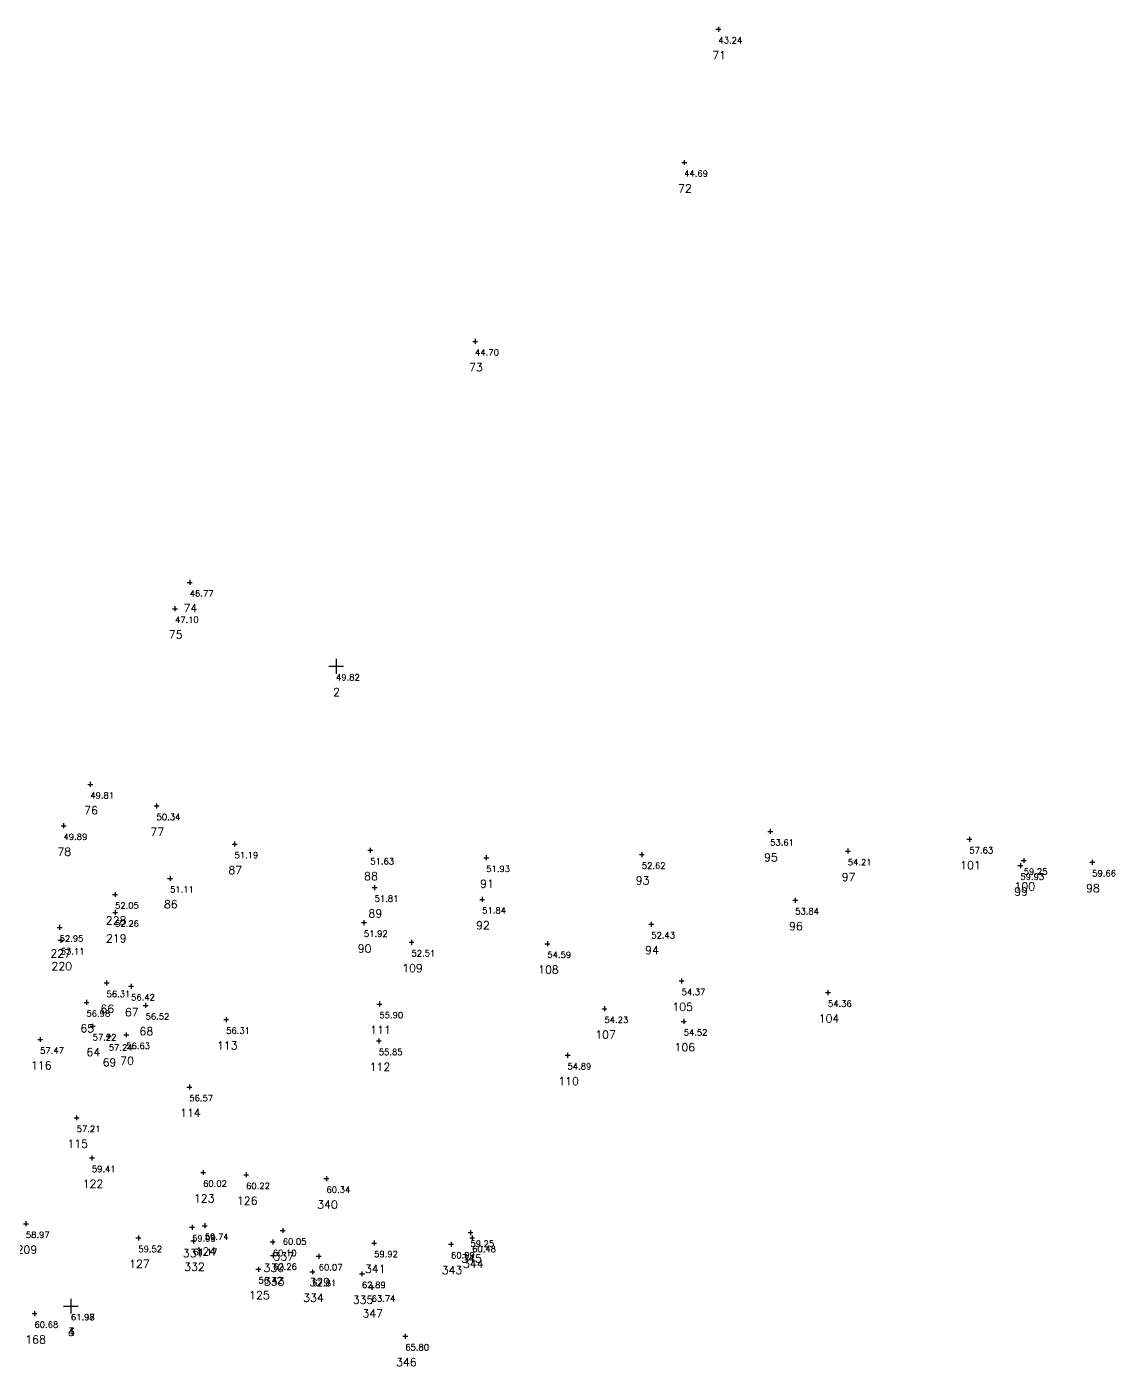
# Model space of a CAD drawing. Header units: millimetres. Extents: x 1412622 to 1412799, y 4931528 to 4931667.
# Drawn here: x 1412711.1 to 1412799.5, y 4931558.5 to 4931667.3 of the extents above; entities that cross this region are included whole.
import ezdxf
from ezdxf.enums import TextEntityAlignment as Align

# ---------------------------------------------------------------- set-up
doc = ezdxf.new("R2010")
doc.units = ezdxf.units.MM
doc.layers.add('M1502', color=7, linetype='Continuous')
doc.layers.add('UNUSED', color=2, linetype='Continuous')
doc.styles.add('CIVILCADMAIN', font='TXT.SHX')
doc.styles.add('MAVAT_HEBTXT', font='hebtxt.shx')

# ---------------------------------------------------------------- blocks, each defined once
blk = doc.blocks.new('M1502')
for points in [[(-0.4, 0), (0.4, 0)], [(0, 0.4), (0, -0.4)]]:
    blk.add_lwpolyline(points)
at = {"style": 'MAVAT_HEBTXT', "flags": 1}
for tag, p in [('MARK', (0, 2.3)), ('NAME', (0, -4.87))]:
    blk.add_attdef(tag, text='', height=2, dxfattribs=at).set_placement(p, align=Align.MIDDLE)
at = {"style": 'MAVAT_HEBTXT'}
blk.add_attdef('HEIGHT', text='', height=2, dxfattribs=at).set_placement((0, -2.3), align=Align.MIDDLE)

msp = doc.modelspace()

# ---------------------------------------------------------------- linework, layer by layer
at = {"layer": 'UNUSED'}
for p, q in [((1412736.21, 4931615.99), (1412736.21, 4931614.79)), ((1412735.61, 4931615.39), (1412736.81, 4931615.39)), ((1412714.68, 4931564.03), (1412714.68, 4931562.83)), ((1412714.08, 4931563.43), (1412715.28, 4931563.43))]:
    msp.add_line(p, q, dxfattribs=at)

# ---------------------------------------------------------------- block references
at = {"layer": 'M1502'}
ref = msp.add_blockref('M1502', (1412767.25, 4931667.13, 43.24), dxfattribs=dict(at, xscale=0.5, yscale=0.5))
ref.add_attrib('HEIGHT', '43.24', (1412767.25, 4931665.98, 43.24), dxfattribs={"layer": '0', "height": 0.5, "style": 'CIVILCADMAIN'})
ref.add_attrib('NAME', '71', (1412766.75, 4931664.7, 43.24), dxfattribs={"layer": '0', "height": 0.65, "style": 'CIVILCADMAIN'})
ref = msp.add_blockref('M1502', (1412764.47, 4931656.31, 44.69), dxfattribs=dict(at, xscale=0.5, yscale=0.5))
ref.add_attrib('HEIGHT', '44.69', (1412764.47, 4931655.16, 44.69), dxfattribs={"layer": '0', "height": 0.5, "style": 'CIVILCADMAIN'})
ref.add_attrib('NAME', '72', (1412763.97, 4931653.88, 44.69), dxfattribs={"layer": '0', "height": 0.65, "style": 'CIVILCADMAIN'})
ref = msp.add_blockref('M1502', (1412747.5, 4931641.78, 44.7), dxfattribs=dict(at, xscale=0.5, yscale=0.5))
ref.add_attrib('HEIGHT', '44.70', (1412747.5, 4931640.63, 44.7), dxfattribs={"layer": '0', "height": 0.5, "style": 'CIVILCADMAIN'})
ref.add_attrib('NAME', '73', (1412747, 4931639.35, 44.7), dxfattribs={"layer": '0', "height": 0.65, "style": 'CIVILCADMAIN'})
ref = msp.add_blockref('M1502', (1412724.33, 4931622.21, 46.77), dxfattribs=dict(at, xscale=0.5, yscale=0.5))
ref.add_attrib('HEIGHT', '46.77', (1412724.33, 4931621.06, 46.77), dxfattribs={"layer": '0', "height": 0.5, "style": 'CIVILCADMAIN'})
ref.add_attrib('NAME', '74', (1412723.83, 4931619.78, 46.77), dxfattribs={"layer": '0', "height": 0.65, "style": 'CIVILCADMAIN'})
ref = msp.add_blockref('M1502', (1412723.13, 4931620.07, 47.1), dxfattribs=dict(at, xscale=0.5, yscale=0.5))
ref.add_attrib('HEIGHT', '47.10', (1412723.13, 4931618.92, 47.1), dxfattribs={"layer": '0', "height": 0.5, "style": 'CIVILCADMAIN'})
ref.add_attrib('NAME', '75', (1412722.63, 4931617.64, 47.1), dxfattribs={"layer": '0', "height": 0.65, "style": 'CIVILCADMAIN'})
ref = msp.add_blockref('M1502', (1412736.21, 4931615.39, 49.82), dxfattribs=dict(at, xscale=0.5, yscale=0.5))
ref.add_attrib('HEIGHT', '49.82', (1412736.21, 4931614.24, 49.82), dxfattribs={"layer": '0', "height": 0.5, "style": 'CIVILCADMAIN'})
ref.add_attrib('NAME', '2', (1412735.96, 4931612.96, 49.82), dxfattribs={"layer": '0', "height": 0.65, "style": 'CIVILCADMAIN'})
ref = msp.add_blockref('M1502', (1412716.26, 4931605.8, 49.81), dxfattribs=dict(at, xscale=0.5, yscale=0.5))
ref.add_attrib('HEIGHT', '49.81', (1412716.26, 4931604.65, 49.81), dxfattribs={"layer": '0', "height": 0.5, "style": 'CIVILCADMAIN'})
ref.add_attrib('NAME', '76', (1412715.76, 4931603.37, 49.81), dxfattribs={"layer": '0', "height": 0.65, "style": 'CIVILCADMAIN'})
ref = msp.add_blockref('M1502', (1412721.64, 4931604.05, 50.34), dxfattribs=dict(at, xscale=0.5, yscale=0.5))
ref.add_attrib('HEIGHT', '50.34', (1412721.64, 4931602.9, 50.34), dxfattribs={"layer": '0', "height": 0.5, "style": 'CIVILCADMAIN'})
ref.add_attrib('NAME', '77', (1412721.14, 4931601.62, 50.34), dxfattribs={"layer": '0', "height": 0.65, "style": 'CIVILCADMAIN'})
ref = msp.add_blockref('M1502', (1412714.09, 4931602.44, 49.89), dxfattribs=dict(at, xscale=0.5, yscale=0.5))
ref.add_attrib('HEIGHT', '49.89', (1412714.09, 4931601.29, 49.89), dxfattribs={"layer": '0', "height": 0.5, "style": 'CIVILCADMAIN'})
ref.add_attrib('NAME', '78', (1412713.59, 4931600.01, 49.89), dxfattribs={"layer": '0', "height": 0.65, "style": 'CIVILCADMAIN'})
ref = msp.add_blockref('M1502', (1412771.45, 4931601.98, 53.61), dxfattribs=dict(at, xscale=0.5, yscale=0.5))
ref.add_attrib('HEIGHT', '53.61', (1412771.45, 4931600.83, 53.61), dxfattribs={"layer": '0', "height": 0.5, "style": 'CIVILCADMAIN'})
ref.add_attrib('NAME', '95', (1412770.95, 4931599.55, 53.61), dxfattribs={"layer": '0', "height": 0.65, "style": 'CIVILCADMAIN'})
ref = msp.add_blockref('M1502', (1412727.97, 4931600.95, 51.19), dxfattribs=dict(at, xscale=0.5, yscale=0.5))
ref.add_attrib('HEIGHT', '51.19', (1412727.97, 4931599.8, 51.19), dxfattribs={"layer": '0', "height": 0.5, "style": 'CIVILCADMAIN'})
ref.add_attrib('NAME', '87', (1412727.47, 4931598.52, 51.19), dxfattribs={"layer": '0', "height": 0.65, "style": 'CIVILCADMAIN'})
ref = msp.add_blockref('M1502', (1412787.62, 4931601.34, 57.63), dxfattribs=dict(at, xscale=0.5, yscale=0.5))
ref.add_attrib('HEIGHT', '57.63', (1412787.62, 4931600.19, 57.63), dxfattribs={"layer": '0', "height": 0.5, "style": 'CIVILCADMAIN'})
ref.add_attrib('NAME', '101', (1412786.87, 4931598.91, 57.63), dxfattribs={"layer": '0', "height": 0.65, "style": 'CIVILCADMAIN'})
ref = msp.add_blockref('M1502', (1412738.99, 4931600.45, 51.63), dxfattribs=dict(at, xscale=0.5, yscale=0.5))
ref.add_attrib('HEIGHT', '51.63', (1412738.99, 4931599.3, 51.63), dxfattribs={"layer": '0', "height": 0.5, "style": 'CIVILCADMAIN'})
ref.add_attrib('NAME', '88', (1412738.49, 4931598.02, 51.63), dxfattribs={"layer": '0', "height": 0.65, "style": 'CIVILCADMAIN'})
ref = msp.add_blockref('M1502', (1412748.4, 4931599.84, 51.93), dxfattribs=dict(at, xscale=0.5, yscale=0.5))
ref.add_attrib('HEIGHT', '51.93', (1412748.4, 4931598.69, 51.93), dxfattribs={"layer": '0', "height": 0.5, "style": 'CIVILCADMAIN'})
ref.add_attrib('NAME', '91', (1412747.9, 4931597.41, 51.93), dxfattribs={"layer": '0', "height": 0.65, "style": 'CIVILCADMAIN'})
ref = msp.add_blockref('M1502', (1412761.03, 4931600.1, 52.62), dxfattribs=dict(at, xscale=0.5, yscale=0.5))
ref.add_attrib('HEIGHT', '52.62', (1412761.03, 4931598.95, 52.62), dxfattribs={"layer": '0', "height": 0.5, "style": 'CIVILCADMAIN'})
ref.add_attrib('NAME', '93', (1412760.53, 4931597.67, 52.62), dxfattribs={"layer": '0', "height": 0.65, "style": 'CIVILCADMAIN'})
ref = msp.add_blockref('M1502', (1412777.75, 4931600.38, 54.21), dxfattribs=dict(at, xscale=0.5, yscale=0.5))
ref.add_attrib('HEIGHT', '54.21', (1412777.75, 4931599.23, 54.21), dxfattribs={"layer": '0', "height": 0.5, "style": 'CIVILCADMAIN'})
ref.add_attrib('NAME', '97', (1412777.25, 4931597.95, 54.21), dxfattribs={"layer": '0', "height": 0.65, "style": 'CIVILCADMAIN'})
ref = msp.add_blockref('M1502', (1412792.03, 4931599.62, 59.25), dxfattribs=dict(at, xscale=0.5, yscale=0.5))
ref.add_attrib('HEIGHT', '59.25', (1412792.03, 4931598.47, 59.25), dxfattribs={"layer": '0', "height": 0.5, "style": 'CIVILCADMAIN'})
ref.add_attrib('NAME', '100', (1412791.28, 4931597.19, 59.25), dxfattribs={"layer": '0', "height": 0.65, "style": 'CIVILCADMAIN'})
ref = msp.add_blockref('M1502', (1412797.59, 4931599.47, 59.66), dxfattribs=dict(at, xscale=0.5, yscale=0.5))
ref.add_attrib('HEIGHT', '59.66', (1412797.59, 4931598.32, 59.66), dxfattribs={"layer": '0', "height": 0.5, "style": 'CIVILCADMAIN'})
ref.add_attrib('NAME', '98', (1412797.09, 4931597.04, 59.66), dxfattribs={"layer": '0', "height": 0.65, "style": 'CIVILCADMAIN'})
ref = msp.add_blockref('M1502', (1412791.76, 4931599.2, 59.93), dxfattribs=dict(at, xscale=0.5, yscale=0.5))
ref.add_attrib('HEIGHT', '59.93', (1412791.76, 4931598.05, 59.93), dxfattribs={"layer": '0', "height": 0.5, "style": 'CIVILCADMAIN'})
ref.add_attrib('NAME', '99', (1412791.26, 4931596.77, 59.93), dxfattribs={"layer": '0', "height": 0.65, "style": 'CIVILCADMAIN'})
ref = msp.add_blockref('M1502', (1412722.74, 4931598.17, 51.11), dxfattribs=dict(at, xscale=0.5, yscale=0.5))
ref.add_attrib('HEIGHT', '51.11', (1412722.74, 4931597.02, 51.11), dxfattribs={"layer": '0', "height": 0.5, "style": 'CIVILCADMAIN'})
ref.add_attrib('NAME', '86', (1412722.24, 4931595.74, 51.11), dxfattribs={"layer": '0', "height": 0.65, "style": 'CIVILCADMAIN'})
ref = msp.add_blockref('M1502', (1412739.34, 4931597.42, 51.81), dxfattribs=dict(at, xscale=0.5, yscale=0.5))
ref.add_attrib('HEIGHT', '51.81', (1412739.34, 4931596.27, 51.81), dxfattribs={"layer": '0', "height": 0.5, "style": 'CIVILCADMAIN'})
ref.add_attrib('NAME', '89', (1412738.84, 4931594.99, 51.81), dxfattribs={"layer": '0', "height": 0.65, "style": 'CIVILCADMAIN'})
ref = msp.add_blockref('M1502', (1412718.27, 4931596.86, 52.05), dxfattribs=dict(at, xscale=0.5, yscale=0.5))
ref.add_attrib('HEIGHT', '52.05', (1412718.27, 4931595.71, 52.05), dxfattribs={"layer": '0', "height": 0.5, "style": 'CIVILCADMAIN'})
ref.add_attrib('NAME', '228', (1412717.52, 4931594.43, 52.05), dxfattribs={"layer": '0', "height": 0.65, "style": 'CIVILCADMAIN'})
ref = msp.add_blockref('M1502', (1412748.07, 4931596.46, 51.84), dxfattribs=dict(at, xscale=0.5, yscale=0.5))
ref.add_attrib('HEIGHT', '51.84', (1412748.07, 4931595.31, 51.84), dxfattribs={"layer": '0', "height": 0.5, "style": 'CIVILCADMAIN'})
ref.add_attrib('NAME', '92', (1412747.57, 4931594.03, 51.84), dxfattribs={"layer": '0', "height": 0.65, "style": 'CIVILCADMAIN'})
ref = msp.add_blockref('M1502', (1412773.48, 4931596.39, 53.84), dxfattribs=dict(at, xscale=0.5, yscale=0.5))
ref.add_attrib('HEIGHT', '53.84', (1412773.48, 4931595.24, 53.84), dxfattribs={"layer": '0', "height": 0.5, "style": 'CIVILCADMAIN'})
ref.add_attrib('NAME', '96', (1412772.98, 4931593.96, 53.84), dxfattribs={"layer": '0', "height": 0.65, "style": 'CIVILCADMAIN'})
ref = msp.add_blockref('M1502', (1412718.28, 4931595.4, 52.26), dxfattribs=dict(at, xscale=0.5, yscale=0.5))
ref.add_attrib('HEIGHT', '52.26', (1412718.28, 4931594.25, 52.26), dxfattribs={"layer": '0', "height": 0.5, "style": 'CIVILCADMAIN'})
ref.add_attrib('NAME', '219', (1412717.53, 4931592.97, 52.26), dxfattribs={"layer": '0', "height": 0.65, "style": 'CIVILCADMAIN'})
ref = msp.add_blockref('M1502', (1412713.77, 4931594.18, 52.95), dxfattribs=dict(at, xscale=0.5, yscale=0.5))
ref.add_attrib('HEIGHT', '52.95', (1412713.77, 4931593.03, 52.95), dxfattribs={"layer": '0', "height": 0.5, "style": 'CIVILCADMAIN'})
ref.add_attrib('NAME', '227', (1412713.02, 4931591.75, 52.95), dxfattribs={"layer": '0', "height": 0.65, "style": 'CIVILCADMAIN'})
ref = msp.add_blockref('M1502', (1412738.47, 4931594.57, 51.92), dxfattribs=dict(at, xscale=0.5, yscale=0.5))
ref.add_attrib('HEIGHT', '51.92', (1412738.47, 4931593.42, 51.92), dxfattribs={"layer": '0', "height": 0.5, "style": 'CIVILCADMAIN'})
ref.add_attrib('NAME', '90', (1412737.97, 4931592.14, 51.92), dxfattribs={"layer": '0', "height": 0.65, "style": 'CIVILCADMAIN'})
ref = msp.add_blockref('M1502', (1412761.8, 4931594.44, 52.43), dxfattribs=dict(at, xscale=0.5, yscale=0.5))
ref.add_attrib('HEIGHT', '52.43', (1412761.8, 4931593.29, 52.43), dxfattribs={"layer": '0', "height": 0.5, "style": 'CIVILCADMAIN'})
ref.add_attrib('NAME', '94', (1412761.3, 4931592.01, 52.43), dxfattribs={"layer": '0', "height": 0.65, "style": 'CIVILCADMAIN'})
ref = msp.add_blockref('M1502', (1412713.86, 4931593.14, 53.11), dxfattribs=dict(at, xscale=0.5, yscale=0.5))
ref.add_attrib('HEIGHT', '53.11', (1412713.86, 4931591.99, 53.11), dxfattribs={"layer": '0', "height": 0.5, "style": 'CIVILCADMAIN'})
ref.add_attrib('NAME', '220', (1412713.11, 4931590.71, 53.11), dxfattribs={"layer": '0', "height": 0.65, "style": 'CIVILCADMAIN'})
ref = msp.add_blockref('M1502', (1412742.33, 4931592.98, 52.51), dxfattribs=dict(at, xscale=0.5, yscale=0.5))
ref.add_attrib('HEIGHT', '52.51', (1412742.33, 4931591.83, 52.51), dxfattribs={"layer": '0', "height": 0.5, "style": 'CIVILCADMAIN'})
ref.add_attrib('NAME', '109', (1412741.58, 4931590.55, 52.51), dxfattribs={"layer": '0', "height": 0.65, "style": 'CIVILCADMAIN'})
ref = msp.add_blockref('M1502', (1412753.36, 4931592.86, 54.59), dxfattribs=dict(at, xscale=0.5, yscale=0.5))
ref.add_attrib('HEIGHT', '54.59', (1412753.36, 4931591.71, 54.59), dxfattribs={"layer": '0', "height": 0.5, "style": 'CIVILCADMAIN'})
ref.add_attrib('NAME', '108', (1412752.61, 4931590.43, 54.59), dxfattribs={"layer": '0', "height": 0.65, "style": 'CIVILCADMAIN'})
ref = msp.add_blockref('M1502', (1412717.58, 4931589.67, 56.31), dxfattribs=dict(at, xscale=0.5, yscale=0.5))
ref.add_attrib('HEIGHT', '56.31', (1412717.58, 4931588.52, 56.31), dxfattribs={"layer": '0', "height": 0.5, "style": 'CIVILCADMAIN'})
ref.add_attrib('NAME', '66', (1412717.08, 4931587.24, 56.31), dxfattribs={"layer": '0', "height": 0.65, "style": 'CIVILCADMAIN'})
ref = msp.add_blockref('M1502', (1412764.26, 4931589.84, 54.37), dxfattribs=dict(at, xscale=0.5, yscale=0.5))
ref.add_attrib('HEIGHT', '54.37', (1412764.26, 4931588.69, 54.37), dxfattribs={"layer": '0', "height": 0.5, "style": 'CIVILCADMAIN'})
ref.add_attrib('NAME', '105', (1412763.51, 4931587.41, 54.37), dxfattribs={"layer": '0', "height": 0.65, "style": 'CIVILCADMAIN'})
ref = msp.add_blockref('M1502', (1412719.57, 4931589.4, 56.42), dxfattribs=dict(at, xscale=0.5, yscale=0.5))
ref.add_attrib('HEIGHT', '56.42', (1412719.57, 4931588.25, 56.42), dxfattribs={"layer": '0', "height": 0.5, "style": 'CIVILCADMAIN'})
ref.add_attrib('NAME', '67', (1412719.07, 4931586.97, 56.42), dxfattribs={"layer": '0', "height": 0.65, "style": 'CIVILCADMAIN'})
ref = msp.add_blockref('M1502', (1412776.14, 4931588.89, 54.36), dxfattribs=dict(at, xscale=0.5, yscale=0.5))
ref.add_attrib('HEIGHT', '54.36', (1412776.14, 4931587.74, 54.36), dxfattribs={"layer": '0', "height": 0.5, "style": 'CIVILCADMAIN'})
ref.add_attrib('NAME', '104', (1412775.39, 4931586.46, 54.36), dxfattribs={"layer": '0', "height": 0.65, "style": 'CIVILCADMAIN'})
ref = msp.add_blockref('M1502', (1412715.95, 4931588.09, 56.98), dxfattribs=dict(at, xscale=0.5, yscale=0.5))
ref.add_attrib('HEIGHT', '56.98', (1412715.95, 4931586.94, 56.98), dxfattribs={"layer": '0', "height": 0.5, "style": 'CIVILCADMAIN'})
ref.add_attrib('NAME', '65', (1412715.45, 4931585.66, 56.98), dxfattribs={"layer": '0', "height": 0.65, "style": 'CIVILCADMAIN'})
ref = msp.add_blockref('M1502', (1412720.75, 4931587.85, 56.52), dxfattribs=dict(at, xscale=0.5, yscale=0.5))
ref.add_attrib('HEIGHT', '56.52', (1412720.75, 4931586.7, 56.52), dxfattribs={"layer": '0', "height": 0.5, "style": 'CIVILCADMAIN'})
ref.add_attrib('NAME', '68', (1412720.25, 4931585.42, 56.52), dxfattribs={"layer": '0', "height": 0.65, "style": 'CIVILCADMAIN'})
ref = msp.add_blockref('M1502', (1412739.73, 4931587.96, 55.9), dxfattribs=dict(at, xscale=0.5, yscale=0.5))
ref.add_attrib('HEIGHT', '55.90', (1412739.73, 4931586.81, 55.9), dxfattribs={"layer": '0', "height": 0.5, "style": 'CIVILCADMAIN'})
ref.add_attrib('NAME', '111', (1412738.98, 4931585.53, 55.9), dxfattribs={"layer": '0', "height": 0.65, "style": 'CIVILCADMAIN'})
ref = msp.add_blockref('M1502', (1412758, 4931587.58, 54.23), dxfattribs=dict(at, xscale=0.5, yscale=0.5))
ref.add_attrib('HEIGHT', '54.23', (1412758, 4931586.43, 54.23), dxfattribs={"layer": '0', "height": 0.5, "style": 'CIVILCADMAIN'})
ref.add_attrib('NAME', '107', (1412757.25, 4931585.15, 54.23), dxfattribs={"layer": '0', "height": 0.65, "style": 'CIVILCADMAIN'})
ref = msp.add_blockref('M1502', (1412727.29, 4931586.7, 56.31), dxfattribs=dict(at, xscale=0.5, yscale=0.5))
ref.add_attrib('HEIGHT', '56.31', (1412727.29, 4931585.55, 56.31), dxfattribs={"layer": '0', "height": 0.5, "style": 'CIVILCADMAIN'})
ref.add_attrib('NAME', '113', (1412726.54, 4931584.27, 56.31), dxfattribs={"layer": '0', "height": 0.65, "style": 'CIVILCADMAIN'})
ref = msp.add_blockref('M1502', (1412764.43, 4931586.55, 54.52), dxfattribs=dict(at, xscale=0.5, yscale=0.5))
ref.add_attrib('HEIGHT', '54.52', (1412764.43, 4931585.4, 54.52), dxfattribs={"layer": '0', "height": 0.5, "style": 'CIVILCADMAIN'})
ref.add_attrib('NAME', '106', (1412763.68, 4931584.12, 54.52), dxfattribs={"layer": '0', "height": 0.65, "style": 'CIVILCADMAIN'})
ref = msp.add_blockref('M1502', (1412716.45, 4931586.16, 57.22), dxfattribs=dict(at, xscale=0.5, yscale=0.5))
ref.add_attrib('HEIGHT', '57.22', (1412716.45, 4931585.01, 57.22), dxfattribs={"layer": '0', "height": 0.5, "style": 'CIVILCADMAIN'})
ref.add_attrib('NAME', '64', (1412715.95, 4931583.73, 57.22), dxfattribs={"layer": '0', "height": 0.65, "style": 'CIVILCADMAIN'})
ref = msp.add_blockref('M1502', (1412717.76, 4931585.33, 57.24), dxfattribs=dict(at, xscale=0.5, yscale=0.5))
ref.add_attrib('HEIGHT', '57.24', (1412717.76, 4931584.18, 57.24), dxfattribs={"layer": '0', "height": 0.5, "style": 'CIVILCADMAIN'})
ref.add_attrib('NAME', '69', (1412717.26, 4931582.9, 57.24), dxfattribs={"layer": '0', "height": 0.65, "style": 'CIVILCADMAIN'})
ref = msp.add_blockref('M1502', (1412719.18, 4931585.46, 56.63), dxfattribs=dict(at, xscale=0.5, yscale=0.5))
ref.add_attrib('HEIGHT', '56.63', (1412719.18, 4931584.31, 56.63), dxfattribs={"layer": '0', "height": 0.5, "style": 'CIVILCADMAIN'})
ref.add_attrib('NAME', '70', (1412718.68, 4931583.03, 56.63), dxfattribs={"layer": '0', "height": 0.65, "style": 'CIVILCADMAIN'})
ref = msp.add_blockref('M1502', (1412712.19, 4931585.08, 57.47), dxfattribs=dict(at, xscale=0.5, yscale=0.5))
ref.add_attrib('HEIGHT', '57.47', (1412712.19, 4931583.93, 57.47), dxfattribs={"layer": '0', "height": 0.5, "style": 'CIVILCADMAIN'})
ref.add_attrib('NAME', '116', (1412711.44, 4931582.65, 57.47), dxfattribs={"layer": '0', "height": 0.65, "style": 'CIVILCADMAIN'})
ref = msp.add_blockref('M1502', (1412739.68, 4931584.96, 55.85), dxfattribs=dict(at, xscale=0.5, yscale=0.5))
ref.add_attrib('HEIGHT', '55.85', (1412739.68, 4931583.81, 55.85), dxfattribs={"layer": '0', "height": 0.5, "style": 'CIVILCADMAIN'})
ref.add_attrib('NAME', '112', (1412738.93, 4931582.53, 55.85), dxfattribs={"layer": '0', "height": 0.65, "style": 'CIVILCADMAIN'})
ref = msp.add_blockref('M1502', (1412755, 4931583.8, 54.89), dxfattribs=dict(at, xscale=0.5, yscale=0.5))
ref.add_attrib('HEIGHT', '54.89', (1412755, 4931582.65, 54.89), dxfattribs={"layer": '0', "height": 0.5, "style": 'CIVILCADMAIN'})
ref.add_attrib('NAME', '110', (1412754.25, 4931581.37, 54.89), dxfattribs={"layer": '0', "height": 0.65, "style": 'CIVILCADMAIN'})
ref = msp.add_blockref('M1502', (1412724.3, 4931581.22, 56.57), dxfattribs=dict(at, xscale=0.5, yscale=0.5))
ref.add_attrib('HEIGHT', '56.57', (1412724.3, 4931580.07, 56.57), dxfattribs={"layer": '0', "height": 0.5, "style": 'CIVILCADMAIN'})
ref.add_attrib('NAME', '114', (1412723.55, 4931578.79, 56.57), dxfattribs={"layer": '0', "height": 0.65, "style": 'CIVILCADMAIN'})
ref = msp.add_blockref('M1502', (1412715.15, 4931578.72, 57.21), dxfattribs=dict(at, xscale=0.5, yscale=0.5))
ref.add_attrib('HEIGHT', '57.21', (1412715.15, 4931577.57, 57.21), dxfattribs={"layer": '0', "height": 0.5, "style": 'CIVILCADMAIN'})
ref.add_attrib('NAME', '115', (1412714.4, 4931576.29, 57.21), dxfattribs={"layer": '0', "height": 0.65, "style": 'CIVILCADMAIN'})
ref = msp.add_blockref('M1502', (1412716.39, 4931575.46, 59.41), dxfattribs=dict(at, xscale=0.5, yscale=0.5))
ref.add_attrib('HEIGHT', '59.41', (1412716.39, 4931574.31, 59.41), dxfattribs={"layer": '0', "height": 0.5, "style": 'CIVILCADMAIN'})
ref.add_attrib('NAME', '122', (1412715.64, 4931573.03, 59.41), dxfattribs={"layer": '0', "height": 0.65, "style": 'CIVILCADMAIN'})
ref = msp.add_blockref('M1502', (1412725.42, 4931574.28, 60.02), dxfattribs=dict(at, xscale=0.5, yscale=0.5))
ref.add_attrib('HEIGHT', '60.02', (1412725.42, 4931573.13, 60.02), dxfattribs={"layer": '0', "height": 0.5, "style": 'CIVILCADMAIN'})
ref.add_attrib('NAME', '123', (1412724.67, 4931571.85, 60.02), dxfattribs={"layer": '0', "height": 0.65, "style": 'CIVILCADMAIN'})
ref = msp.add_blockref('M1502', (1412728.91, 4931574.09, 60.22), dxfattribs=dict(at, xscale=0.5, yscale=0.5))
ref.add_attrib('HEIGHT', '60.22', (1412728.91, 4931572.94, 60.22), dxfattribs={"layer": '0', "height": 0.5, "style": 'CIVILCADMAIN'})
ref.add_attrib('NAME', '126', (1412728.16, 4931571.66, 60.22), dxfattribs={"layer": '0', "height": 0.65, "style": 'CIVILCADMAIN'})
ref = msp.add_blockref('M1502', (1412735.43, 4931573.78, 60.34), dxfattribs=dict(at, xscale=0.5, yscale=0.5))
ref.add_attrib('HEIGHT', '60.34', (1412735.43, 4931572.63, 60.34), dxfattribs={"layer": '0', "height": 0.5, "style": 'CIVILCADMAIN'})
ref.add_attrib('NAME', '340', (1412734.68, 4931571.35, 60.34), dxfattribs={"layer": '0', "height": 0.65, "style": 'CIVILCADMAIN'})
ref = msp.add_blockref('M1502', (1412711.03, 4931570.12, 58.97), dxfattribs=dict(at, xscale=0.5, yscale=0.5))
ref.add_attrib('HEIGHT', '58.97', (1412711.03, 4931568.97, 58.97), dxfattribs={"layer": '0', "height": 0.5, "style": 'CIVILCADMAIN'})
ref.add_attrib('NAME', '209', (1412710.28, 4931567.69, 58.97), dxfattribs={"layer": '0', "height": 0.65, "style": 'CIVILCADMAIN'})
ref = msp.add_blockref('M1502', (1412720.16, 4931568.96, 59.52), dxfattribs=dict(at, xscale=0.5, yscale=0.5))
ref.add_attrib('HEIGHT', '59.52', (1412720.16, 4931567.81, 59.52), dxfattribs={"layer": '0', "height": 0.5, "style": 'CIVILCADMAIN'})
ref.add_attrib('NAME', '127', (1412719.41, 4931566.53, 59.52), dxfattribs={"layer": '0', "height": 0.65, "style": 'CIVILCADMAIN'})
ref = msp.add_blockref('M1502', (1412724.52, 4931569.83, 59.99), dxfattribs=dict(at, xscale=0.5, yscale=0.5))
ref.add_attrib('HEIGHT', '59.99', (1412724.52, 4931568.68, 59.99), dxfattribs={"layer": '0', "height": 0.5, "style": 'CIVILCADMAIN'})
ref.add_attrib('NAME', '331', (1412723.77, 4931567.4, 59.99), dxfattribs={"layer": '0', "height": 0.65, "style": 'CIVILCADMAIN'})
ref = msp.add_blockref('M1502', (1412725.55, 4931569.96, 59.74), dxfattribs=dict(at, xscale=0.5, yscale=0.5))
ref.add_attrib('HEIGHT', '59.74', (1412725.55, 4931568.81, 59.74), dxfattribs={"layer": '0', "height": 0.5, "style": 'CIVILCADMAIN'})
ref.add_attrib('NAME', '124', (1412724.8, 4931567.53, 59.74), dxfattribs={"layer": '0', "height": 0.65, "style": 'CIVILCADMAIN'})
ref = msp.add_blockref('M1502', (1412731.88, 4931569.57, 60.05), dxfattribs=dict(at, xscale=0.5, yscale=0.5))
ref.add_attrib('HEIGHT', '60.05', (1412731.88, 4931568.42, 60.05), dxfattribs={"layer": '0', "height": 0.5, "style": 'CIVILCADMAIN'})
ref.add_attrib('NAME', '337', (1412731.13, 4931567.14, 60.05), dxfattribs={"layer": '0', "height": 0.65, "style": 'CIVILCADMAIN'})
ref = msp.add_blockref('M1502', (1412747.12, 4931569.4, 59.25), dxfattribs=dict(at, xscale=0.5, yscale=0.5))
ref.add_attrib('HEIGHT', '59.25', (1412747.12, 4931568.25, 59.25), dxfattribs={"layer": '0', "height": 0.5, "style": 'CIVILCADMAIN'})
ref.add_attrib('NAME', '345', (1412746.37, 4931566.97, 59.25), dxfattribs={"layer": '0', "height": 0.65, "style": 'CIVILCADMAIN'})
ref = msp.add_blockref('M1502', (1412747.26, 4931568.97, 60.48), dxfattribs=dict(at, xscale=0.5, yscale=0.5))
ref.add_attrib('HEIGHT', '60.48', (1412747.26, 4931567.82, 60.48), dxfattribs={"layer": '0', "height": 0.5, "style": 'CIVILCADMAIN'})
ref.add_attrib('NAME', '344', (1412746.51, 4931566.54, 60.48), dxfattribs={"layer": '0', "height": 0.65, "style": 'CIVILCADMAIN'})
ref = msp.add_blockref('M1502', (1412724.63, 4931568.72, 61.17), dxfattribs=dict(at, xscale=0.5, yscale=0.5))
ref.add_attrib('HEIGHT', '61.17', (1412724.63, 4931567.57, 61.17), dxfattribs={"layer": '0', "height": 0.5, "style": 'CIVILCADMAIN'})
ref.add_attrib('NAME', '332', (1412723.88, 4931566.29, 61.17), dxfattribs={"layer": '0', "height": 0.65, "style": 'CIVILCADMAIN'})
ref = msp.add_blockref('M1502', (1412731.07, 4931568.64, 60.1), dxfattribs=dict(at, xscale=0.5, yscale=0.5))
ref.add_attrib('HEIGHT', '60.10', (1412731.07, 4931567.49, 60.1), dxfattribs={"layer": '0', "height": 0.5, "style": 'CIVILCADMAIN'})
ref.add_attrib('NAME', '330', (1412730.32, 4931566.21, 60.1), dxfattribs={"layer": '0', "height": 0.65, "style": 'CIVILCADMAIN'})
ref = msp.add_blockref('M1502', (1412739.3, 4931568.55, 59.92), dxfattribs=dict(at, xscale=0.5, yscale=0.5))
ref.add_attrib('HEIGHT', '59.92', (1412739.3, 4931567.4, 59.92), dxfattribs={"layer": '0', "height": 0.5, "style": 'CIVILCADMAIN'})
ref.add_attrib('NAME', '341', (1412738.55, 4931566.12, 59.92), dxfattribs={"layer": '0', "height": 0.65, "style": 'CIVILCADMAIN'})
ref = msp.add_blockref('M1502', (1412745.54, 4931568.45, 60.99), dxfattribs=dict(at, xscale=0.5, yscale=0.5))
ref.add_attrib('HEIGHT', '60.99', (1412745.54, 4931567.3, 60.99), dxfattribs={"layer": '0', "height": 0.5, "style": 'CIVILCADMAIN'})
ref.add_attrib('NAME', '343', (1412744.79, 4931566.02, 60.99), dxfattribs={"layer": '0', "height": 0.65, "style": 'CIVILCADMAIN'})
ref = msp.add_blockref('M1502', (1412731.1, 4931567.53, 62.26), dxfattribs=dict(at, xscale=0.5, yscale=0.5))
ref.add_attrib('HEIGHT', '62.26', (1412731.1, 4931566.38, 62.26), dxfattribs={"layer": '0', "height": 0.5, "style": 'CIVILCADMAIN'})
ref.add_attrib('NAME', '333', (1412730.35, 4931565.1, 62.26), dxfattribs={"layer": '0', "height": 0.65, "style": 'CIVILCADMAIN'})
ref = msp.add_blockref('M1502', (1412734.8, 4931567.48, 60.07), dxfattribs=dict(at, xscale=0.5, yscale=0.5))
ref.add_attrib('HEIGHT', '60.07', (1412734.8, 4931566.33, 60.07), dxfattribs={"layer": '0', "height": 0.5, "style": 'CIVILCADMAIN'})
ref.add_attrib('NAME', '329', (1412734.05, 4931565.05, 60.07), dxfattribs={"layer": '0', "height": 0.65, "style": 'CIVILCADMAIN'})
ref = msp.add_blockref('M1502', (1412729.91, 4931566.42, 56.42), dxfattribs=dict(at, xscale=0.5, yscale=0.5))
ref.add_attrib('HEIGHT', '56.42', (1412729.91, 4931565.27, 56.42), dxfattribs={"layer": '0', "height": 0.5, "style": 'CIVILCADMAIN'})
ref.add_attrib('NAME', '125', (1412729.16, 4931563.99, 56.42), dxfattribs={"layer": '0', "height": 0.65, "style": 'CIVILCADMAIN'})
ref = msp.add_blockref('M1502', (1412734.29, 4931566.21, 62.81), dxfattribs=dict(at, xscale=0.5, yscale=0.5))
ref.add_attrib('HEIGHT', '62.81', (1412734.29, 4931565.06, 62.81), dxfattribs={"layer": '0', "height": 0.5, "style": 'CIVILCADMAIN'})
ref.add_attrib('NAME', '334', (1412733.54, 4931563.78, 62.81), dxfattribs={"layer": '0', "height": 0.65, "style": 'CIVILCADMAIN'})
ref = msp.add_blockref('M1502', (1412738.31, 4931566.05, 62.89), dxfattribs=dict(at, xscale=0.5, yscale=0.5))
ref.add_attrib('HEIGHT', '62.89', (1412738.31, 4931564.9, 62.89), dxfattribs={"layer": '0', "height": 0.5, "style": 'CIVILCADMAIN'})
ref.add_attrib('NAME', '335', (1412737.56, 4931563.62, 62.89), dxfattribs={"layer": '0', "height": 0.65, "style": 'CIVILCADMAIN'})
ref = msp.add_blockref('M1502', (1412739.1, 4931564.94, 63.74), dxfattribs=dict(at, xscale=0.5, yscale=0.5))
ref.add_attrib('HEIGHT', '63.74', (1412739.1, 4931563.79, 63.74), dxfattribs={"layer": '0', "height": 0.5, "style": 'CIVILCADMAIN'})
ref.add_attrib('NAME', '347', (1412738.35, 4931562.51, 63.74), dxfattribs={"layer": '0', "height": 0.65, "style": 'CIVILCADMAIN'})
ref = msp.add_blockref('M1502', (1412711.73, 4931562.82, 60.68), dxfattribs=dict(at, xscale=0.5, yscale=0.5))
ref.add_attrib('HEIGHT', '60.68', (1412711.73, 4931561.67, 60.68), dxfattribs={"layer": '0', "height": 0.5, "style": 'CIVILCADMAIN'})
ref.add_attrib('NAME', '168', (1412710.98, 4931560.39, 60.68), dxfattribs={"layer": '0', "height": 0.65, "style": 'CIVILCADMAIN'})
ref = msp.add_blockref('M1502', (1412714.68, 4931563.43, 61.97), dxfattribs=dict(at, xscale=0.5, yscale=0.5))
ref.add_attrib('HEIGHT', '61.97', (1412714.68, 4931562.28, 61.97), dxfattribs={"layer": '0', "height": 0.5, "style": 'CIVILCADMAIN'})
ref.add_attrib('NAME', '4', (1412714.43, 4931561, 61.97), dxfattribs={"layer": '0', "height": 0.65, "style": 'CIVILCADMAIN'})
ref = msp.add_blockref('M1502', (1412714.69, 4931563.43, 61.98), dxfattribs=dict(at, xscale=0.5, yscale=0.5))
ref.add_attrib('HEIGHT', '61.98', (1412714.69, 4931562.28, 61.98), dxfattribs={"layer": '0', "height": 0.5, "style": 'CIVILCADMAIN'})
ref.add_attrib('NAME', '3', (1412714.44, 4931561, 61.98), dxfattribs={"layer": '0', "height": 0.65, "style": 'CIVILCADMAIN'})
ref = msp.add_blockref('M1502', (1412741.83, 4931560.98, 65.8), dxfattribs=dict(at, xscale=0.5, yscale=0.5))
ref.add_attrib('HEIGHT', '65.80', (1412741.83, 4931559.83, 65.8), dxfattribs={"layer": '0', "height": 0.5, "style": 'CIVILCADMAIN'})
ref.add_attrib('NAME', '346', (1412741.08, 4931558.55, 65.8), dxfattribs={"layer": '0', "height": 0.65, "style": 'CIVILCADMAIN'})

doc.saveas('drawing.dxf')
